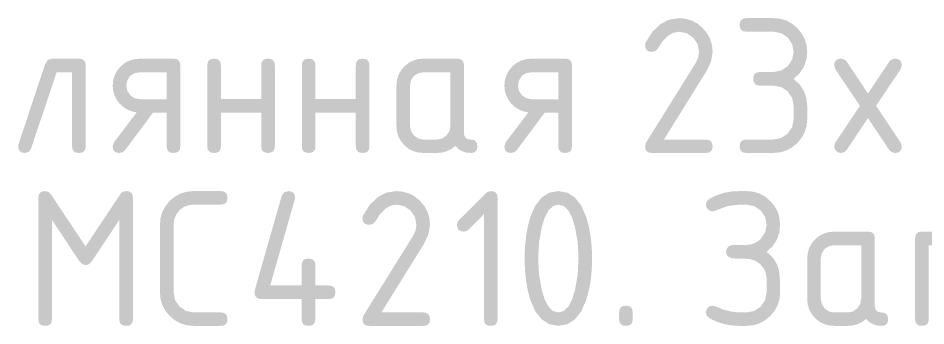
# Model space of a CAD drawing. Header units: millimetres. Extents: x -546 to 1681, y -650 to 1730.
# Drawn here: x 1039.82 to 1060.19, y 728.25 to 735.16 of the extents above; entities that cross this region are included whole.
import ezdxf

# ---------------------------------------------------------------- set-up
doc = ezdxf.new("R2010")
doc.units = ezdxf.units.MM

msp = doc.modelspace()

# ---------------------------------------------------------------- hatches: boundary and pattern name
h = msp.add_hatch(color=7)
h.dxf.hatch_style = 2
h.paths.add_polyline_path([(1054.648, 735.155), (1054.798, 735.142), (1054.938, 735.101), (1055.066, 735.032), (1055.181, 734.935), (1055.279, 734.818), (1055.349, 734.69), (1055.391, 734.55), (1055.406, 734.397), (1055.371, 734.181), (1055.266, 733.961), (1054.313, 732.429), (1055.253, 732.429), (1055.32, 732.419), (1055.368, 732.391), (1055.396, 732.343), (1055.406, 732.277), (1055.396, 732.21), (1055.368, 732.164), (1055.32, 732.137), (1055.253, 732.128), (1054.043, 732.128), (1053.976, 732.137), (1053.928, 732.164), (1053.899, 732.21), (1053.89, 732.277), (1053.915, 732.365), (1055.025, 734.147), (1055.082, 734.271), (1055.101, 734.397), (1055.069, 734.573), (1054.97, 734.719), (1054.823, 734.818), (1054.648, 734.85), (1054.521, 734.826), (1054.4, 734.755), (1054.284, 734.636), (1054.174, 734.469), (1054.119, 734.416), (1054.043, 734.397), (1053.976, 734.407), (1053.928, 734.435), (1053.899, 734.483), (1053.89, 734.55), (1053.903, 734.609), (1054.056, 734.848), (1054.231, 735.019), (1054.428, 735.121)])
h = msp.add_hatch(color=7)
h.dxf.hatch_style = 2
h.paths.add_polyline_path([(1056.77, 733.64), (1056.465, 733.64), (1056.4, 733.649), (1056.354, 733.678), (1056.326, 733.725), (1056.317, 733.792), (1056.326, 733.859), (1056.354, 733.906), (1056.4, 733.935), (1056.465, 733.945), (1056.77, 733.945), (1056.945, 733.978), (1057.092, 734.076), (1057.19, 734.222), (1057.223, 734.397), (1057.19, 734.573), (1057.092, 734.719), (1056.945, 734.818), (1056.77, 734.85), (1056.164, 734.85), (1056.098, 734.86), (1056.05, 734.888), (1056.021, 734.936), (1056.012, 735.003), (1056.021, 735.069), (1056.05, 735.117), (1056.098, 735.146), (1056.164, 735.155), (1056.77, 735.155), (1056.92, 735.142), (1057.06, 735.101), (1057.188, 735.032), (1057.303, 734.935), (1057.401, 734.818), (1057.471, 734.688), (1057.513, 734.548), (1057.528, 734.397), (1057.508, 734.219), (1057.451, 734.058), (1057.356, 733.916), (1057.223, 733.792), (1057.356, 733.668), (1057.451, 733.526), (1057.508, 733.365), (1057.528, 733.187), (1057.528, 732.882), (1057.513, 732.732), (1057.471, 732.593), (1057.401, 732.465), (1057.303, 732.348), (1057.186, 732.252), (1057.059, 732.183), (1056.92, 732.142), (1056.77, 732.128), (1056.164, 732.128), (1056.098, 732.137), (1056.05, 732.164), (1056.021, 732.21), (1056.012, 732.277), (1056.021, 732.343), (1056.05, 732.391), (1056.098, 732.419), (1056.164, 732.429), (1056.77, 732.429), (1056.945, 732.463), (1057.092, 732.564), (1057.19, 732.709), (1057.223, 732.886), (1057.223, 733.187), (1057.19, 733.362), (1057.092, 733.509), (1056.945, 733.607)])
h = msp.add_hatch(color=7)
h.dxf.hatch_style = 2
h.paths.add_polyline_path([(1040.581, 734.245), (1041.186, 734.245), (1041.253, 734.236), (1041.301, 734.207), (1041.33, 734.161), (1041.339, 734.097), (1041.339, 732.277), (1041.33, 732.21), (1041.301, 732.164), (1041.253, 732.137), (1041.186, 732.128), (1041.12, 732.137), (1041.072, 732.164), (1041.044, 732.21), (1041.034, 732.277), (1041.034, 733.94), (1040.687, 733.94), (1040.115, 732.23), (1040.065, 732.154), (1039.976, 732.128), (1039.909, 732.138), (1039.861, 732.166), (1039.833, 732.214), (1039.823, 732.28), (1039.832, 732.327), (1040.429, 734.122), (1040.489, 734.215)])
h = msp.add_hatch(color=7)
h.paths.add_polyline_path([(1042.483, 733.038), (1042.373, 733.062), (1042.271, 733.103), (1042.179, 733.161), (1042.098, 733.237), (1042.031, 733.327), (1041.983, 733.423), (1041.955, 733.527), (1041.945, 733.64), (1041.956, 733.762), (1041.99, 733.875), (1042.045, 733.978), (1042.123, 734.071), (1042.214, 734.147), (1042.316, 734.201), (1042.428, 734.234), (1042.551, 734.245), (1043.308, 734.245), (1043.375, 734.236), (1043.423, 734.207), (1043.451, 734.161), (1043.461, 734.097), (1043.461, 732.277), (1043.451, 732.21), (1043.423, 732.164), (1043.375, 732.137), (1043.308, 732.128), (1043.242, 732.137), (1043.194, 732.164), (1043.166, 732.21), (1043.156, 732.277), (1043.156, 733.035), (1042.851, 733.035), (1042.22, 732.188), (1042.165, 732.142), (1042.098, 732.128), (1042.031, 732.137), (1041.983, 732.164), (1041.955, 732.21), (1041.945, 732.277), (1041.975, 732.37)])
h.paths.add_polyline_path([(1042.25, 733.64), (1042.272, 733.524), (1042.339, 733.424), (1042.437, 733.357), (1042.551, 733.335), (1043.156, 733.335), (1043.156, 733.94), (1042.551, 733.94), (1042.433, 733.918), (1042.335, 733.855), (1042.272, 733.757)])
h = msp.add_hatch(color=7)
h.dxf.hatch_style = 2
h.paths.add_polyline_path([(1044.372, 733.035), (1044.372, 732.277), (1044.362, 732.21), (1044.334, 732.164), (1044.286, 732.137), (1044.22, 732.128), (1044.153, 732.137), (1044.105, 732.164), (1044.076, 732.21), (1044.067, 732.277), (1044.067, 734.097), (1044.076, 734.161), (1044.105, 734.207), (1044.153, 734.236), (1044.22, 734.245), (1044.286, 734.236), (1044.334, 734.207), (1044.362, 734.161), (1044.372, 734.097), (1044.372, 733.339), (1045.278, 733.339), (1045.278, 734.097), (1045.287, 734.161), (1045.316, 734.207), (1045.364, 734.236), (1045.43, 734.245), (1045.497, 734.236), (1045.545, 734.207), (1045.573, 734.161), (1045.583, 734.097), (1045.583, 732.277), (1045.573, 732.21), (1045.545, 732.164), (1045.497, 732.137), (1045.43, 732.128), (1045.364, 732.137), (1045.316, 732.164), (1045.287, 732.21), (1045.278, 732.277), (1045.278, 733.035)])
h = msp.add_hatch(color=7)
h.dxf.hatch_style = 2
h.paths.add_polyline_path([(1046.494, 733.035), (1046.494, 732.277), (1046.484, 732.21), (1046.456, 732.164), (1046.408, 732.137), (1046.341, 732.128), (1046.275, 732.137), (1046.227, 732.164), (1046.198, 732.21), (1046.189, 732.277), (1046.189, 734.097), (1046.198, 734.161), (1046.227, 734.207), (1046.275, 734.236), (1046.341, 734.245), (1046.408, 734.236), (1046.456, 734.207), (1046.484, 734.161), (1046.494, 734.097), (1046.494, 733.339), (1047.4, 733.339), (1047.4, 734.097), (1047.409, 734.161), (1047.438, 734.207), (1047.485, 734.236), (1047.552, 734.245), (1047.619, 734.236), (1047.667, 734.207), (1047.695, 734.161), (1047.705, 734.097), (1047.705, 732.277), (1047.695, 732.21), (1047.667, 732.164), (1047.619, 732.137), (1047.552, 732.128), (1047.485, 732.137), (1047.438, 732.164), (1047.409, 732.21), (1047.4, 732.277), (1047.4, 733.035)])
h = msp.add_hatch(color=7)
h.paths.add_polyline_path([(1049.522, 733.94), (1048.916, 733.94), (1048.799, 733.918), (1048.7, 733.855), (1048.637, 733.757), (1048.615, 733.64), (1048.615, 732.734), (1048.638, 732.618), (1048.705, 732.518), (1048.802, 732.451), (1048.916, 732.429), (1049.221, 732.429), (1049.336, 732.451), (1049.432, 732.518), (1049.499, 732.616), (1049.522, 732.734)])
h.paths.add_polyline_path([(1050.127, 732.277), (1050.117, 732.21), (1050.089, 732.164), (1050.043, 732.137), (1049.979, 732.128), (1049.876, 732.138), (1049.784, 732.167), (1049.703, 732.216), (1049.631, 732.285), (1049.542, 732.216), (1049.444, 732.167), (1049.337, 732.138), (1049.221, 732.128), (1048.916, 732.128), (1048.794, 732.139), (1048.682, 732.171), (1048.58, 732.225), (1048.489, 732.302), (1048.411, 732.395), (1048.355, 732.497), (1048.322, 732.61), (1048.311, 732.734), (1048.311, 733.64), (1048.322, 733.762), (1048.355, 733.875), (1048.411, 733.978), (1048.489, 734.071), (1048.58, 734.147), (1048.682, 734.201), (1048.794, 734.234), (1048.916, 734.245), (1049.674, 734.245), (1049.741, 734.236), (1049.788, 734.207), (1049.817, 734.161), (1049.826, 734.097), (1049.826, 732.581), (1049.836, 732.515), (1049.864, 732.467), (1049.912, 732.438), (1049.979, 732.429), (1050.043, 732.419), (1050.089, 732.391), (1050.117, 732.343)])
h = msp.add_hatch(color=7)
h.paths.add_polyline_path([(1051.271, 733.038), (1051.161, 733.062), (1051.059, 733.103), (1050.967, 733.161), (1050.886, 733.237), (1050.819, 733.327), (1050.771, 733.423), (1050.743, 733.527), (1050.733, 733.64), (1050.744, 733.762), (1050.778, 733.875), (1050.833, 733.978), (1050.911, 734.071), (1051.002, 734.147), (1051.104, 734.201), (1051.216, 734.234), (1051.339, 734.245), (1052.096, 734.245), (1052.163, 734.236), (1052.211, 734.207), (1052.239, 734.161), (1052.249, 734.097), (1052.249, 732.277), (1052.239, 732.21), (1052.211, 732.164), (1052.163, 732.137), (1052.096, 732.128), (1052.03, 732.137), (1051.982, 732.164), (1051.954, 732.21), (1051.944, 732.277), (1051.944, 733.035), (1051.639, 733.035), (1051.008, 732.188), (1050.953, 732.142), (1050.886, 732.128), (1050.819, 732.137), (1050.771, 732.164), (1050.743, 732.21), (1050.733, 732.277), (1050.763, 732.37)])
h.paths.add_polyline_path([(1051.038, 733.64), (1051.06, 733.524), (1051.127, 733.424), (1051.225, 733.357), (1051.339, 733.335), (1051.944, 733.335), (1051.944, 733.94), (1051.339, 733.94), (1051.221, 733.918), (1051.123, 733.855), (1051.06, 733.757)])
h = msp.add_hatch(color=7)
h.dxf.hatch_style = 2
h.paths.add_polyline_path([(1059.073, 733.187), (1059.624, 732.361), (1059.649, 732.277), (1059.64, 732.21), (1059.611, 732.164), (1059.564, 732.137), (1059.497, 732.128), (1059.424, 732.144), (1059.37, 732.192), (1058.891, 732.912), (1058.413, 732.192), (1058.359, 732.144), (1058.286, 732.128), (1058.229, 732.138), (1058.18, 732.171), (1058.146, 732.221), (1058.134, 732.277), (1058.159, 732.361), (1058.71, 733.187), (1058.159, 734.008), (1058.134, 734.097), (1058.143, 734.161), (1058.172, 734.207), (1058.219, 734.236), (1058.286, 734.245), (1058.359, 734.229), (1058.413, 734.182), (1058.891, 733.462), (1059.37, 734.182), (1059.424, 734.229), (1059.497, 734.245), (1059.564, 734.236), (1059.611, 734.209), (1059.64, 734.163), (1059.649, 734.097), (1059.624, 734.008)])
h = msp.add_hatch(color=7)
h.dxf.hatch_style = 2
h.paths.add_polyline_path([(1042.246, 731.272), (1042.312, 731.263), (1042.36, 731.234), (1042.389, 731.187), (1042.398, 731.12), (1042.398, 728.394), (1042.389, 728.328), (1042.36, 728.282), (1042.312, 728.254), (1042.246, 728.246), (1042.179, 728.254), (1042.132, 728.282), (1042.103, 728.328), (1042.093, 728.394), (1042.093, 730.625), (1041.479, 729.698), (1041.412, 729.631), (1041.336, 729.609), (1041.263, 729.631), (1041.196, 729.698), (1040.582, 730.625), (1040.582, 728.394), (1040.573, 728.328), (1040.544, 728.282), (1040.496, 728.254), (1040.43, 728.246), (1040.363, 728.254), (1040.315, 728.282), (1040.287, 728.328), (1040.277, 728.394), (1040.277, 731.12), (1040.287, 731.187), (1040.315, 731.234), (1040.363, 731.263), (1040.43, 731.272), (1040.503, 731.253), (1040.561, 731.196), (1041.336, 730.032), (1042.119, 731.205), (1042.173, 731.256)])
h = msp.add_hatch(color=7)
h.dxf.hatch_style = 2
h.paths.add_polyline_path([(1044.368, 731.272), (1044.435, 731.263), (1044.482, 731.234), (1044.511, 731.187), (1044.52, 731.12), (1044.511, 731.053), (1044.482, 731.006), (1044.435, 730.977), (1044.368, 730.968), (1043.762, 730.968), (1043.64, 730.954), (1043.534, 730.913), (1043.443, 730.843), (1043.369, 730.743), (1043.323, 730.635), (1043.309, 730.514), (1043.309, 729.004), (1043.342, 728.828), (1043.441, 728.682), (1043.587, 728.581), (1043.762, 728.546), (1044.368, 728.546), (1044.435, 728.537), (1044.482, 728.508), (1044.511, 728.46), (1044.52, 728.394), (1044.511, 728.328), (1044.482, 728.282), (1044.435, 728.254), (1044.368, 728.246), (1043.762, 728.246), (1043.61, 728.259), (1043.47, 728.3), (1043.342, 728.369), (1043.225, 728.466), (1043.128, 728.582), (1043.059, 728.71), (1043.018, 728.849), (1043.005, 728.999), (1043.005, 730.514), (1043.018, 730.667), (1043.059, 730.807), (1043.128, 730.936), (1043.225, 731.052), (1043.342, 731.149), (1043.47, 731.218), (1043.61, 731.259), (1043.762, 731.272)])
h = msp.add_hatch(color=7)
h.dxf.hatch_style = 2
h.paths.add_polyline_path([(1045.126, 728.999), (1045.131, 729.042), (1045.736, 731.163), (1045.79, 731.244), (1045.884, 731.272), (1045.951, 731.263), (1045.998, 731.234), (1046.027, 731.187), (1046.036, 731.12), (1046.028, 731.078), (1045.478, 729.152), (1046.185, 729.152), (1046.185, 729.609), (1046.194, 729.675), (1046.223, 729.721), (1046.27, 729.748), (1046.337, 729.757), (1046.404, 729.748), (1046.451, 729.721), (1046.48, 729.675), (1046.489, 729.609), (1046.489, 729.152), (1046.794, 729.152), (1046.859, 729.142), (1046.905, 729.114), (1046.933, 729.066), (1046.942, 728.999), (1046.933, 728.933), (1046.905, 728.885), (1046.859, 728.857), (1046.794, 728.847), (1046.489, 728.847), (1046.489, 728.394), (1046.48, 728.328), (1046.451, 728.282), (1046.404, 728.254), (1046.337, 728.246), (1046.27, 728.254), (1046.223, 728.282), (1046.194, 728.328), (1046.185, 728.394), (1046.185, 728.847), (1045.279, 728.847), (1045.212, 728.857), (1045.164, 728.885), (1045.136, 728.933)])
h = msp.add_hatch(color=7)
h.dxf.hatch_style = 2
h.paths.add_polyline_path([(1048.307, 731.272), (1048.457, 731.259), (1048.597, 731.218), (1048.725, 731.149), (1048.84, 731.052), (1048.938, 730.936), (1049.008, 730.807), (1049.05, 730.667), (1049.064, 730.514), (1049.029, 730.298), (1048.924, 730.078), (1047.972, 728.546), (1048.912, 728.546), (1048.979, 728.537), (1049.026, 728.508), (1049.055, 728.46), (1049.064, 728.394), (1049.055, 728.328), (1049.026, 728.282), (1048.979, 728.254), (1048.912, 728.246), (1047.701, 728.246), (1047.634, 728.254), (1047.587, 728.282), (1047.558, 728.328), (1047.549, 728.394), (1047.574, 728.483), (1048.684, 730.265), (1048.741, 730.388), (1048.76, 730.514), (1048.727, 730.69), (1048.628, 730.836), (1048.482, 730.935), (1048.307, 730.968), (1048.179, 730.944), (1048.058, 730.872), (1047.943, 730.753), (1047.833, 730.587), (1047.778, 730.533), (1047.701, 730.514), (1047.634, 730.524), (1047.587, 730.553), (1047.558, 730.6), (1047.549, 730.667), (1047.561, 730.726), (1047.715, 730.965), (1047.889, 731.136), (1048.086, 731.238)])
h = msp.add_hatch(color=7)
h.dxf.hatch_style = 2
h.paths.add_polyline_path([(1050.276, 730.756), (1049.929, 730.409), (1049.881, 730.374), (1049.823, 730.362), (1049.756, 730.372), (1049.708, 730.4), (1049.68, 730.448), (1049.67, 730.514), (1049.68, 730.572), (1049.713, 730.62), (1050.305, 731.213), (1050.367, 731.257), (1050.428, 731.272), (1050.495, 731.263), (1050.542, 731.234), (1050.571, 731.187), (1050.58, 731.12), (1050.58, 728.394), (1050.571, 728.328), (1050.542, 728.282), (1050.495, 728.254), (1050.428, 728.246), (1050.362, 728.254), (1050.314, 728.282), (1050.286, 728.328), (1050.276, 728.394)])
h = msp.add_hatch(color=7)
h.paths.add_polyline_path([(1052.397, 729.757), (1052.378, 730.124), (1052.317, 730.468), (1052.249, 730.687), (1052.164, 730.843), (1052.063, 730.937), (1051.944, 730.968), (1051.828, 730.936), (1051.726, 730.843), (1051.641, 730.685), (1051.572, 730.464), (1051.511, 730.118), (1051.491, 729.757), (1051.511, 729.394), (1051.572, 729.05), (1051.64, 728.83), (1051.725, 728.672), (1051.826, 728.578), (1051.944, 728.546), (1052.063, 728.578), (1052.164, 728.672), (1052.249, 728.83), (1052.317, 729.05), (1052.378, 729.394)])
h.paths.add_polyline_path([(1052.702, 729.757), (1052.693, 729.496), (1052.668, 729.253), (1052.625, 729.028), (1052.567, 728.821), (1052.456, 728.569), (1052.314, 728.389), (1052.143, 728.281), (1051.944, 728.246), (1051.743, 728.281), (1051.572, 728.389), (1051.43, 728.569), (1051.318, 728.821), (1051.261, 729.028), (1051.22, 729.253), (1051.195, 729.496), (1051.186, 729.757), (1051.195, 730.02), (1051.22, 730.265), (1051.261, 730.491), (1051.318, 730.697), (1051.43, 730.949), (1051.572, 731.129), (1051.743, 731.237), (1051.944, 731.272), (1052.143, 731.237), (1052.314, 731.129), (1052.456, 730.949), (1052.567, 730.697), (1052.625, 730.489), (1052.668, 730.263), (1052.693, 730.02)])
h = msp.add_hatch(color=7)
h.dxf.hatch_style = 2
h.paths.add_polyline_path([(1056.011, 730.968), (1055.744, 730.935), (1055.474, 730.836), (1055.406, 730.815), (1055.348, 730.827), (1055.3, 730.862), (1055.266, 730.913), (1055.253, 730.968), (1055.276, 731.045), (1055.343, 731.103), (1055.494, 731.178), (1055.656, 731.231), (1055.829, 731.262), (1056.011, 731.272), (1056.164, 731.272), (1056.314, 731.259), (1056.453, 731.218), (1056.58, 731.149), (1056.697, 731.052), (1056.795, 730.936), (1056.865, 730.807), (1056.907, 730.667), (1056.921, 730.514), (1056.902, 730.336), (1056.845, 730.175), (1056.75, 730.033), (1056.617, 729.909), (1056.715, 729.822), (1056.794, 729.725), (1056.853, 729.619), (1056.892, 729.503), (1056.904, 729.426), (1056.913, 729.316), (1056.919, 729.174), (1056.921, 728.999), (1056.907, 728.849), (1056.865, 728.71), (1056.795, 728.582), (1056.697, 728.466), (1056.58, 728.369), (1056.453, 728.3), (1056.314, 728.259), (1056.164, 728.246), (1056.011, 728.246), (1055.831, 728.256), (1055.66, 728.287), (1055.497, 728.339), (1055.343, 728.411), (1055.276, 728.47), (1055.253, 728.546), (1055.266, 728.606), (1055.3, 728.656), (1055.348, 728.689), (1055.406, 728.699), (1055.474, 728.682), (1055.649, 728.609), (1055.808, 728.568), (1055.954, 728.552), (1056.164, 728.546), (1056.339, 728.58), (1056.485, 728.677), (1056.584, 728.824), (1056.617, 728.999), (1056.617, 729.304), (1056.601, 729.421), (1056.558, 729.528), (1056.479, 729.628), (1056.377, 729.7), (1056.252, 729.743), (1056.105, 729.757), (1056.011, 729.757), (1055.926, 729.757), (1055.819, 729.767), (1055.753, 729.8), (1055.719, 729.849), (1055.707, 729.909), (1055.719, 729.969), (1055.753, 730.019), (1055.817, 730.054), (1055.918, 730.066), (1056.007, 730.062), (1056.109, 730.057), (1056.222, 730.066), (1056.322, 730.092), (1056.408, 730.134), (1056.481, 730.193), (1056.582, 730.341), (1056.617, 730.514), (1056.584, 730.69), (1056.485, 730.836), (1056.337, 730.935), (1056.164, 730.968)])
h = msp.add_hatch(color=7)
h.paths.add_polyline_path([(1058.739, 730.057), (1058.133, 730.057), (1058.016, 730.036), (1057.917, 729.973), (1057.854, 729.874), (1057.832, 729.757), (1057.832, 728.851), (1057.855, 728.735), (1057.922, 728.635), (1058.019, 728.568), (1058.133, 728.546), (1058.438, 728.546), (1058.553, 728.568), (1058.649, 728.635), (1058.716, 728.734), (1058.739, 728.851)])
h.paths.add_polyline_path([(1059.344, 728.394), (1059.334, 728.328), (1059.306, 728.282), (1059.26, 728.254), (1059.196, 728.246), (1059.093, 728.255), (1059.001, 728.284), (1058.92, 728.333), (1058.848, 728.402), (1058.759, 728.333), (1058.661, 728.284), (1058.554, 728.255), (1058.438, 728.246), (1058.133, 728.246), (1058.011, 728.256), (1057.899, 728.288), (1057.797, 728.342), (1057.706, 728.419), (1057.628, 728.512), (1057.572, 728.614), (1057.539, 728.727), (1057.528, 728.851), (1057.528, 729.757), (1057.539, 729.879), (1057.572, 729.992), (1057.628, 730.095), (1057.706, 730.189), (1057.797, 730.264), (1057.899, 730.318), (1058.011, 730.351), (1058.133, 730.362), (1058.891, 730.362), (1058.958, 730.353), (1059.005, 730.325), (1059.034, 730.278), (1059.043, 730.214), (1059.043, 728.699), (1059.053, 728.632), (1059.081, 728.584), (1059.129, 728.556), (1059.196, 728.546), (1059.26, 728.537), (1059.306, 728.508), (1059.334, 728.46)])
h = msp.add_hatch(color=7)
h.dxf.hatch_style = 2
h.paths.add_polyline_path([(1060.103, 730.362), (1061.466, 730.362), (1061.587, 730.351), (1061.698, 730.318), (1061.8, 730.264), (1061.893, 730.189), (1061.971, 730.095), (1062.026, 729.992), (1062.06, 729.879), (1062.071, 729.757), (1062.071, 728.394), (1062.062, 728.328), (1062.033, 728.282), (1061.985, 728.254), (1061.918, 728.246), (1061.852, 728.254), (1061.804, 728.282), (1061.776, 728.328), (1061.766, 728.394), (1061.766, 729.757), (1061.744, 729.874), (1061.681, 729.973), (1061.583, 730.037), (1061.466, 730.057), (1061.161, 730.057), (1061.161, 728.394), (1061.151, 728.328), (1061.123, 728.282), (1061.075, 728.254), (1061.008, 728.246), (1060.944, 728.254), (1060.898, 728.282), (1060.87, 728.328), (1060.86, 728.394), (1060.86, 730.057), (1060.255, 730.057), (1060.255, 728.394), (1060.245, 728.328), (1060.217, 728.282), (1060.169, 728.254), (1060.103, 728.246), (1060.036, 728.254), (1059.988, 728.282), (1059.96, 728.328), (1059.95, 728.394), (1059.95, 730.214), (1059.96, 730.278), (1059.988, 730.325), (1060.036, 730.353)])
h = msp.add_hatch(color=7)
h.dxf.hatch_style = 2
h.paths.add_polyline_path([(1053.308, 728.546), (1053.318, 728.613), (1053.346, 728.661), (1053.394, 728.689), (1053.461, 728.699), (1053.527, 728.689), (1053.575, 728.661), (1053.603, 728.613), (1053.613, 728.546), (1053.613, 728.394), (1053.603, 728.328), (1053.575, 728.282), (1053.527, 728.254), (1053.461, 728.246), (1053.394, 728.254), (1053.346, 728.282), (1053.318, 728.328), (1053.308, 728.394)])

doc.saveas('drawing.dxf')
